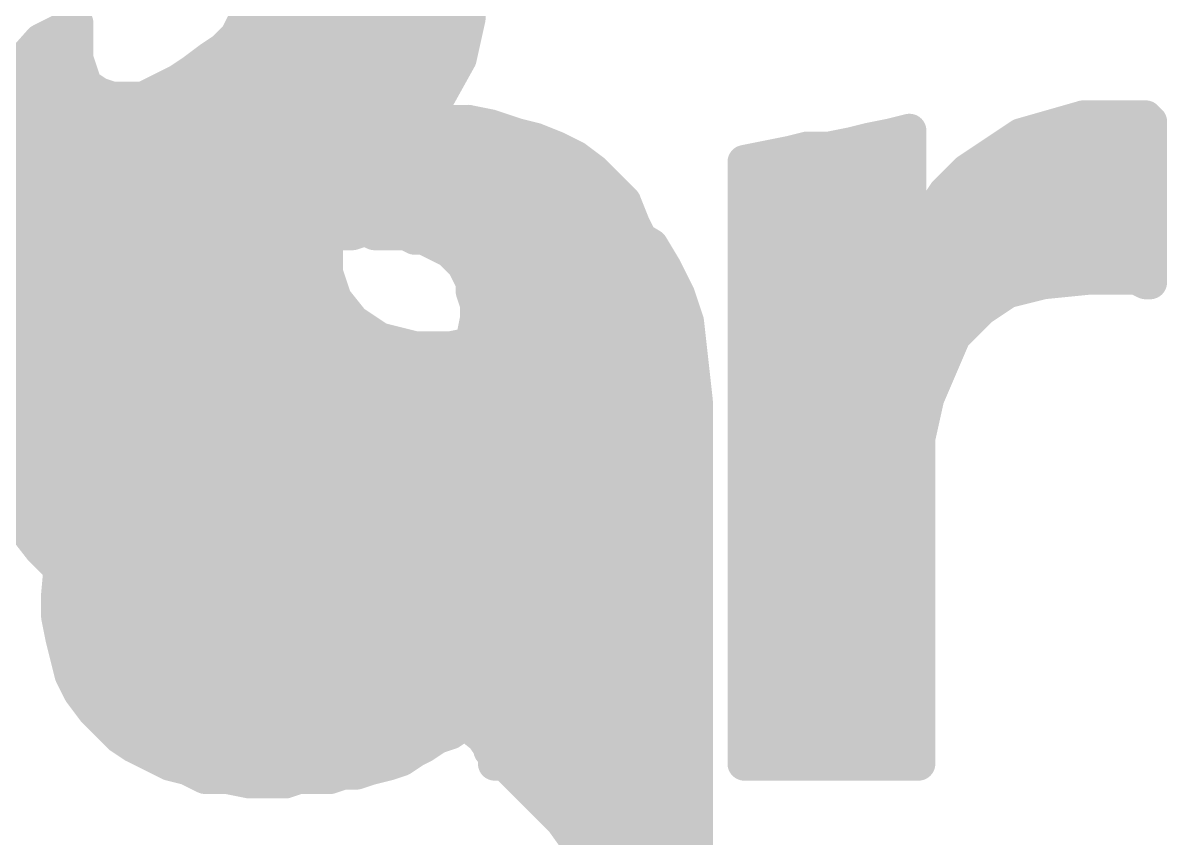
# Model space of a CAD drawing. Extents: x -15.2 to 25.5, y -11.4 to 25.5.
# Drawn here: x 10.045 to 12.612, y 22.763 to 24.592 of the extents above; entities that cross this region are included whole.
import ezdxf

# ---------------------------------------------------------------- set-up
doc = ezdxf.new("R2010")
doc.units = 0
doc.layers.add('21', color=41, linetype='CONTINUOUS')
doc.layers.add('22', color=40, linetype='CONTINUOUS')

msp = doc.modelspace()

# ---------------------------------------------------------------- linework, layer by layer
at = {"layer": '21', "const_width": 0.0762}
for points in [[(10.654, 24.37), (10.714, 24.38)], [(10.714, 24.38), (10.934, 24.38)], [(10.934, 24.38), (10.994, 24.37)], [(12.354, 24.36), (12.424, 24.38)], [(12.424, 24.38), (12.564, 24.38)], [(12.564, 24.38), (12.574, 24.37)], [(10.484, 24.33), (10.534, 24.35)], [(10.534, 24.35), (10.594, 24.36)], [(10.594, 24.36), (10.654, 24.37)], [(10.994, 24.37), (11.044, 24.37)], [(11.044, 24.37), (11.094, 24.36)], [(11.094, 24.36), (11.154, 24.34)], [(11.994, 24.34), (12.034, 24.35)], [(12.034, 24.35), (12.034, 24.08)], [(12.284, 24.34), (12.354, 24.36)], [(12.574, 24.37), (12.574, 24.01)], [(10.434, 24.31), (10.484, 24.33)], [(11.154, 24.34), (11.194, 24.33)], [(11.194, 24.33), (11.244, 24.31)], [(11.904, 24.32), (11.944, 24.33)], [(11.944, 24.33), (11.994, 24.34)], [(12.224, 24.3), (12.284, 24.34)], [(10.384, 24.28), (10.434, 24.31)], [(10.4303, 24.3078), (11.2484, 24.3078)], [(11.244, 24.31), (11.284, 24.29)], [(11.714, 24.29), (11.764, 24.3)], [(11.764, 24.3), (11.804, 24.31)], [(11.7952, 24.3078), (12.034, 24.3078)], [(11.804, 24.31), (11.854, 24.31)], [(11.854, 24.31), (11.904, 24.32)], [(12.164, 24.26), (12.224, 24.3)], [(12.2357, 24.3078), (12.574, 24.3078)], [(10.344, 24.25), (10.384, 24.28)], [(11.284, 24.29), (11.324, 24.26)], [(11.664, 24.28), (11.714, 24.29)], [(11.664, 24.11), (11.664, 24.28)], [(10.304, 24.22), (10.344, 24.25)], [(11.324, 24.26), (11.364, 24.22)], [(12.114, 24.21), (12.164, 24.26)], [(10.3195, 24.2316), (11.3524, 24.2316)], [(11.664, 24.2316), (12.034, 24.2316)], [(12.1356, 24.2316), (12.574, 24.2316)], [(10.264, 24.18), (10.304, 24.22)], [(11.364, 24.22), (11.394, 24.19)], [(12.074, 24.15), (12.114, 24.21)], [(10.234, 24.14), (10.264, 24.18)], [(11.394, 24.19), (11.414, 24.14)], [(10.2455, 24.1554), (11.4078, 24.1554)], [(11.664, 24.1554), (12.034, 24.1554)], [(12.044, 24.08), (12.074, 24.15)], [(12.0776, 24.1554), (12.574, 24.1554)], [(10.204, 24.09), (10.234, 24.14)], [(10.734, 24.12), (10.704, 24.11)], [(10.784, 24.12), (10.734, 24.12)], [(10.814, 24.13), (10.784, 24.12)], [(10.834, 24.12), (10.814, 24.13)], [(10.904, 24.12), (10.834, 24.12)], [(10.924, 24.11), (10.904, 24.12)], [(11.414, 24.14), (11.434, 24.1)], [(10.664, 24.1), (10.644, 24.09)], [(10.684, 24.11), (10.664, 24.1)], [(10.704, 24.11), (10.684, 24.11)], [(10.944, 24.11), (10.924, 24.11)], [(10.964, 24.1), (10.944, 24.11)], [(10.984, 24.09), (10.964, 24.1)], [(11.434, 24.1), (11.444, 24.04)], [(11.664, 22.93), (11.664, 24.11)], [(10.184, 24.03), (10.204, 24.09)], [(10.2004, 24.0792), (10.6332, 24.0792)], [(10.634, 24.08), (10.614, 24.06)], [(10.644, 24.09), (10.634, 24.08)], [(11.004, 24.08), (10.984, 24.09)], [(11.014, 24.07), (11.004, 24.08)], [(11.0048, 24.0792), (11.4375, 24.0792)], [(11.034, 24.05), (11.014, 24.07)], [(11.664, 24.0792), (12.574, 24.0792)], [(12.034, 24.08), (12.044, 24.08)], [(10.604, 24.05), (10.584, 24.03)], [(10.614, 24.06), (10.604, 24.05)], [(11.044, 24.03), (11.034, 24.05)], [(10.174, 23.98), (10.184, 24.03)], [(10.584, 24.03), (10.574, 24.01)], [(11.054, 24.01), (11.044, 24.03)], [(11.444, 24.04), (11.454, 23.98)], [(12.434, 24.02), (12.334, 24.01)], [(12.544, 24.02), (12.434, 24.02)], [(12.564, 24.01), (12.544, 24.02)], [(10.1786, 24.003), (10.5705, 24.003)], [(10.574, 24.01), (10.564, 23.99)], [(11.054, 23.99), (11.054, 24.01)], [(11.054, 24.003), (11.4502, 24.003)], [(11.664, 24.003), (12.306, 24.003)], [(12.334, 24.01), (12.254, 23.99)], [(12.574, 24.01), (12.564, 24.01)], [(10.164, 23.91), (10.174, 23.98)], [(10.564, 23.99), (10.564, 23.96)], [(11.064, 23.96), (11.054, 23.99)], [(11.454, 23.98), (11.454, 23.08)], [(12.254, 23.99), (12.194, 23.95)], [(10.564, 23.96), (10.554, 23.94)], [(10.554, 23.94), (10.554, 23.91)], [(11.064, 23.93), (11.064, 23.96)], [(12.194, 23.95), (12.134, 23.89)], [(10.1664, 23.9268), (10.554, 23.9268)], [(11.054, 23.88), (11.064, 23.93)], [(11.0634, 23.9268), (11.454, 23.9268)], [(11.664, 23.9268), (12.1708, 23.9268)], [(10.554, 23.91), (10.164, 23.91)], [(12.134, 23.89), (12.104, 23.82)], [(11.024, 23.84), (11.054, 23.88)], [(10.984, 23.81), (11.024, 23.84)], [(11.032, 23.8506), (11.454, 23.8506)], [(11.664, 23.8506), (12.1171, 23.8506)], [(12.104, 23.82), (12.074, 23.75)], [(10.854, 23.78), (10.924, 23.79)], [(10.924, 23.79), (10.984, 23.81)], [(10.594, 23.74), (10.684, 23.76)], [(10.684, 23.76), (10.774, 23.77)], [(10.774, 23.77), (10.854, 23.78)], [(10.8092, 23.7744), (10.8551, 23.7744)], [(10.854, 23.78), (10.894, 23.57)], [(10.894, 23.57), (10.854, 23.78)], [(10.8551, 23.7744), (11.454, 23.7744)], [(11.664, 23.7744), (12.0845, 23.7744)], [(10.514, 23.73), (10.594, 23.74)], [(10.674, 23.53), (10.594, 23.74)], [(10.594, 23.74), (10.674, 23.53)], [(12.074, 23.75), (12.054, 23.66)], [(10.344, 23.68), (10.424, 23.71)], [(10.424, 23.71), (10.514, 23.73)], [(10.3925, 23.6982), (10.6099, 23.6982)], [(10.6099, 23.6982), (10.8696, 23.6982)], [(10.8696, 23.6982), (11.454, 23.6982)], [(11.664, 23.6982), (12.0625, 23.6982)], [(10.274, 23.64), (10.344, 23.68)], [(12.054, 23.66), (12.054, 22.93)], [(10.214, 23.58), (10.274, 23.64)], [(10.256, 23.622), (10.639, 23.622)], [(10.639, 23.622), (10.8841, 23.622)], [(10.8841, 23.622), (11.048, 23.622)], [(11.034, 23.61), (11.014, 23.6)], [(11.044, 23.62), (11.034, 23.61)], [(11.064, 23.63), (11.044, 23.62)], [(11.064, 23.44), (11.064, 23.63)], [(11.064, 23.622), (11.454, 23.622)], [(11.664, 23.622), (12.054, 23.622)], [(10.164, 23.51), (10.214, 23.58)], [(10.964, 23.58), (10.944, 23.57)], [(10.984, 23.59), (10.964, 23.58)], [(11.004, 23.59), (10.984, 23.59)], [(11.014, 23.6), (11.004, 23.59)], [(10.834, 23.56), (10.804, 23.55)], [(10.874, 23.56), (10.834, 23.56)], [(10.894, 23.57), (10.874, 23.56)], [(10.944, 23.57), (10.894, 23.57)], [(10.1896, 23.5458), (10.668, 23.5458)], [(10.674, 23.53), (10.654, 23.52)], [(10.668, 23.5458), (10.7514, 23.5458)], [(10.694, 23.53), (10.674, 23.53)], [(10.714, 23.54), (10.694, 23.53)], [(10.734, 23.54), (10.714, 23.54)], [(10.764, 23.55), (10.734, 23.54)], [(10.804, 23.55), (10.764, 23.55)], [(11.064, 23.5458), (11.454, 23.5458)], [(11.664, 23.5458), (12.054, 23.5458)], [(10.134, 23.42), (10.164, 23.51)], [(10.634, 23.51), (10.614, 23.5)], [(10.654, 23.52), (10.634, 23.51)], [(10.574, 23.48), (10.564, 23.47)], [(10.594, 23.49), (10.574, 23.48)], [(10.614, 23.5), (10.594, 23.49)], [(10.1505, 23.4696), (10.5636, 23.4696)], [(10.554, 23.46), (10.534, 23.44)], [(10.564, 23.47), (10.554, 23.46)], [(11.064, 23.4696), (11.454, 23.4696)], [(11.664, 23.4696), (12.054, 23.4696)], [(10.534, 23.44), (10.524, 23.42)], [(11.054, 23.42), (11.064, 23.44)], [(10.124, 23.31), (10.134, 23.42)], [(10.524, 23.42), (10.514, 23.4)], [(10.514, 23.4), (10.514, 23.36)], [(11.054, 23.39), (11.054, 23.42)], [(10.1316, 23.3934), (10.514, 23.3934)], [(11.044, 23.37), (11.054, 23.39)], [(11.054, 23.3934), (11.454, 23.3934)], [(11.664, 23.3934), (12.054, 23.3934)], [(10.514, 23.36), (10.504, 23.33)], [(11.044, 23.34), (11.044, 23.37)], [(10.504, 23.33), (10.514, 23.31)], [(11.034, 23.31), (11.044, 23.34)], [(10.124, 23.26), (10.124, 23.31)], [(10.1247, 23.3172), (10.5104, 23.3172)], [(10.514, 23.31), (10.514, 23.29)], [(11.014, 23.29), (11.034, 23.31)], [(11.0364, 23.3172), (11.454, 23.3172)], [(11.664, 23.3172), (12.054, 23.3172)], [(10.514, 23.29), (10.524, 23.26)], [(11.004, 23.26), (11.014, 23.29)], [(10.134, 23.21), (10.124, 23.26)], [(10.524, 23.26), (10.524, 23.25)], [(10.524, 23.25), (10.534, 23.23)], [(10.984, 23.24), (11.004, 23.26)], [(10.1278, 23.241), (10.5285, 23.241)], [(10.534, 23.23), (10.554, 23.21)], [(10.954, 23.21), (10.984, 23.24)], [(10.985, 23.241), (11.454, 23.241)], [(11.664, 23.241), (12.054, 23.241)], [(10.144, 23.17), (10.134, 23.21)], [(10.554, 23.21), (10.564, 23.2)], [(10.564, 23.2), (10.584, 23.19)], [(10.924, 23.19), (10.954, 23.21)], [(10.154, 23.13), (10.144, 23.17)], [(10.584, 23.19), (10.594, 23.18)], [(10.594, 23.18), (10.614, 23.17)], [(10.614, 23.17), (10.634, 23.17)], [(10.634, 23.17), (10.654, 23.16)], [(10.804, 23.16), (10.844, 23.17)], [(10.844, 23.17), (10.884, 23.18)], [(10.884, 23.18), (10.924, 23.19)], [(10.1453, 23.1648), (10.6444, 23.1648)], [(10.654, 23.16), (10.804, 23.16)], [(10.8232, 23.1648), (11.454, 23.1648)], [(11.664, 23.1648), (12.054, 23.1648)], [(10.174, 23.09), (10.154, 23.13)], [(10.204, 23.05), (10.174, 23.09)], [(10.1751, 23.0886), (11.454, 23.0886)], [(11.074, 23.07), (11.054, 23.05)], [(11.074, 23.05), (11.074, 23.07)], [(11.454, 23.08), (11.464, 23.06)], [(11.664, 23.0886), (12.054, 23.0886)], [(10.234, 23.02), (10.204, 23.05)], [(11.054, 23.05), (11.034, 23.02)], [(11.084, 23.04), (11.074, 23.05)], [(11.464, 23.06), (11.464, 23.02)], [(10.264, 22.99), (10.234, 23.02)], [(11.034, 23.02), (11.004, 23)], [(11.084, 22.98), (11.084, 23.04)], [(11.464, 23.02), (11.474, 23)], [(10.2416, 23.0124), (11.0226, 23.0124)], [(10.294, 22.97), (10.264, 22.99)], [(10.974, 22.99), (10.944, 22.97)], [(11.004, 23), (10.974, 22.99)], [(11.084, 23.0124), (11.4678, 23.0124)], [(11.474, 23), (11.474, 22.99)], [(11.474, 22.99), (11.484, 22.97)], [(11.664, 23.0124), (12.054, 23.0124)], [(10.334, 22.95), (10.294, 22.97)], [(10.944, 22.97), (10.924, 22.96)], [(11.094, 22.97), (11.084, 22.98)], [(11.094, 22.96), (11.094, 22.97)], [(11.484, 22.97), (11.484, 22.96)], [(10.374, 22.93), (10.334, 22.95)], [(10.894, 22.94), (10.864, 22.93)], [(10.924, 22.96), (10.894, 22.94)], [(11.104, 22.95), (11.094, 22.96)], [(11.104, 22.93), (11.104, 22.95)], [(11.484, 22.96), (11.494, 22.94)], [(11.494, 22.94), (11.494, 22.93)], [(10.3616, 22.9362), (10.8826, 22.9362)], [(10.414, 22.92), (10.374, 22.93)], [(10.454, 22.9), (10.414, 22.92)], [(10.824, 22.92), (10.794, 22.91)], [(10.864, 22.93), (10.824, 22.92)], [(11.104, 22.9362), (11.494, 22.9362)], [(11.494, 22.93), (11.104, 22.93)], [(11.664, 22.9362), (12.054, 22.9362)], [(12.054, 22.93), (11.664, 22.93)], [(10.504, 22.9), (10.454, 22.9)], [(10.554, 22.89), (10.504, 22.9)], [(10.634, 22.89), (10.554, 22.89)], [(10.664, 22.9), (10.634, 22.89)], [(10.734, 22.9), (10.664, 22.9)], [(10.764, 22.91), (10.734, 22.9)], [(10.794, 22.91), (10.764, 22.91)]]:
    msp.add_lwpolyline(points, dxfattribs=at)
at = {"layer": '21', "const_width": 0.0381}
for points in [[(10.714, 24.3991, 1), (10.714, 24.361)], [(10.7171, 24.3612, 1), (10.7109, 24.3988)], [(10.9371, 24.3988, 1), (10.9309, 24.3612)], [(10.934, 24.361, 1), (10.934, 24.3991)], [(12.424, 24.3991, 1), (12.424, 24.361)], [(12.4292, 24.3617, 1), (12.4188, 24.3983)], [(12.5775, 24.3935, 1), (12.5505, 24.3665)], [(12.564, 24.361, 1), (12.564, 24.3991)], [(10.5411, 24.3323, 1), (10.5269, 24.3677)], [(10.5909, 24.3788, 1), (10.5971, 24.3412)], [(10.5971, 24.3412, 1), (10.5909, 24.3788)], [(10.6509, 24.3888, 1), (10.6571, 24.3512)], [(10.6571, 24.3512, 1), (10.6509, 24.3888)], [(10.994, 24.3891, 1), (10.994, 24.351)], [(10.9909, 24.3512, 1), (10.9971, 24.3888)], [(11.0477, 24.3887, 1), (11.0403, 24.3513)], [(11.044, 24.351, 1), (11.044, 24.3891)], [(11.1, 24.3781, 1), (11.088, 24.3419)], [(11.0903, 24.3413, 1), (11.0977, 24.3787)], [(12.0531, 24.35, 1), (12.015, 24.35)], [(12.0386, 24.3315, 1), (12.0294, 24.3685)], [(12.3488, 24.3783, 1), (12.3592, 24.3417)], [(12.3592, 24.3417, 1), (12.3488, 24.3783)], [(12.593, 24.37, 1), (12.5549, 24.37)], [(12.5605, 24.3565, 1), (12.5875, 24.3835)], [(10.4769, 24.3477, 1), (10.4911, 24.3123)], [(10.4911, 24.3123, 1), (10.4769, 24.3477)], [(10.5309, 24.3688, 1), (10.5371, 24.3312)], [(11.1586, 24.3585, 1), (11.1494, 24.3215)], [(11.148, 24.3219, 1), (11.16, 24.3581)], [(11.2011, 24.3477, 1), (11.1869, 24.3123)], [(11.1894, 24.3115, 1), (11.1986, 24.3485)], [(11.9403, 24.3487, 1), (11.9477, 24.3113)], [(11.9486, 24.3115, 1), (11.9394, 24.3485)], [(11.9894, 24.3585, 1), (11.9986, 24.3215)], [(11.9977, 24.3213, 1), (11.9903, 24.3587)], [(12.2788, 24.3583, 1), (12.2892, 24.3217)], [(12.2946, 24.3241, 1), (12.2734, 24.3559)], [(10.4303, 24.3269, 1), (10.4303, 24.2888)], [(10.4269, 24.3277, 1), (10.4411, 24.2923)], [(10.4438, 24.2937, 1), (10.4242, 24.3263)], [(11.2525, 24.327, 1), (11.2355, 24.293)], [(11.2369, 24.2923, 1), (11.2511, 24.3277)], [(11.2484, 24.2888, 1), (11.2484, 24.3269)], [(11.7594, 24.3185, 1), (11.7686, 24.2815)], [(11.7677, 24.2813, 1), (11.7603, 24.3187)], [(11.7952, 24.3269, 1), (11.7952, 24.2888)], [(11.804, 24.3291, 1), (11.804, 24.291)], [(11.8086, 24.2915, 1), (11.7994, 24.3285)], [(11.8503, 24.3287, 1), (11.8577, 24.2913)], [(11.854, 24.291, 1), (11.854, 24.3291)], [(11.8994, 24.3385, 1), (11.9086, 24.3015)], [(11.9077, 24.3013, 1), (11.9003, 24.3387)], [(12.034, 24.2888, 1), (12.034, 24.3269)], [(12.2346, 24.2841, 1), (12.2134, 24.3159)], [(12.2357, 24.3269, 1), (12.2357, 24.2888)], [(12.574, 24.2888, 1), (12.574, 24.3269)], [(10.3742, 24.2963, 1), (10.3938, 24.2637)], [(10.3954, 24.2648, 1), (10.3726, 24.2952)], [(11.2954, 24.3052, 1), (11.2726, 24.2748)], [(11.2755, 24.273, 1), (11.2925, 24.307)], [(11.683, 24.28, 1), (11.6449, 24.28)], [(11.6603, 24.2987, 1), (11.6677, 24.2613)], [(11.7103, 24.3087, 1), (11.7177, 24.2713)], [(11.7177, 24.2713, 1), (11.7103, 24.3087)], [(12.2134, 24.3159, 1), (12.2346, 24.2841)], [(10.3554, 24.2348, 1), (10.3326, 24.2652)], [(11.3375, 24.2735, 1), (11.3105, 24.2465)], [(11.3126, 24.2448, 1), (11.3354, 24.2752)], [(12.1534, 24.2759, 1), (12.1746, 24.2441)], [(12.1775, 24.2465, 1), (12.1505, 24.2735)], [(10.3195, 24.2507, 1), (10.3195, 24.2126)], [(10.3326, 24.2652, 1), (10.3554, 24.2348)], [(11.3524, 24.2126, 1), (11.3524, 24.2507)], [(11.664, 24.2507, 1), (11.664, 24.2126)], [(12.034, 24.2126, 1), (12.034, 24.2507)], [(12.1356, 24.2507, 1), (12.1356, 24.2126)], [(12.574, 24.2126, 1), (12.574, 24.2507)], [(10.2926, 24.2352, 1), (10.3154, 24.2048)], [(10.3175, 24.2065, 1), (10.2905, 24.2335)], [(11.3775, 24.2335, 1), (11.3505, 24.2065)], [(11.3505, 24.2065, 1), (11.3775, 24.2335)], [(12.1005, 24.2235, 1), (12.1275, 24.1965)], [(12.1299, 24.1994, 1), (12.0981, 24.2206)], [(10.2505, 24.1935, 1), (10.2775, 24.1665)], [(10.2792, 24.1686, 1), (10.2488, 24.1914)], [(11.4117, 24.1971, 1), (11.3763, 24.1829)], [(11.3805, 24.1765, 1), (11.4075, 24.2035)], [(10.2455, 24.1745, 1), (10.2455, 24.1364)], [(11.4078, 24.1364, 1), (11.4078, 24.1745)], [(11.664, 24.1745, 1), (11.664, 24.1364)], [(12.034, 24.1364, 1), (12.034, 24.1745)], [(12.0915, 24.1425, 1), (12.0565, 24.1575)], [(12.0776, 24.1745, 1), (12.0776, 24.1364)], [(12.574, 24.1364, 1), (12.574, 24.1745)], [(10.2188, 24.1514, 1), (10.2492, 24.1286)], [(10.2503, 24.1302, 1), (10.2177, 24.1498)], [(10.734, 24.1391, 1), (10.734, 24.101)], [(10.74, 24.1019, 1), (10.728, 24.1381)], [(10.778, 24.1381, 1), (10.79, 24.1019)], [(10.784, 24.101, 1), (10.784, 24.1391)], [(10.8225, 24.147, 1), (10.8055, 24.113)], [(10.82, 24.1119, 1), (10.808, 24.1481)], [(10.834, 24.1391, 1), (10.834, 24.101)], [(10.9125, 24.137, 1), (10.8955, 24.103)], [(10.904, 24.101, 1), (10.904, 24.1391)], [(11.431, 24.1485, 1), (11.397, 24.1315)], [(11.3963, 24.1329, 1), (11.4317, 24.1471)], [(12.0581, 24.1606, 1), (12.0899, 24.1394)], [(10.6555, 24.117, 1), (10.6725, 24.083)], [(10.6725, 24.083, 1), (10.6555, 24.117)], [(10.684, 24.129, 1), (10.684, 24.0909)], [(10.6925, 24.093, 1), (10.6755, 24.127)], [(10.698, 24.1281, 1), (10.71, 24.0919)], [(10.704, 24.0909, 1), (10.704, 24.129)], [(10.8255, 24.103, 1), (10.8425, 24.137)], [(10.924, 24.129, 1), (10.924, 24.0909)], [(10.9155, 24.093, 1), (10.9325, 24.127)], [(10.9525, 24.127, 1), (10.9355, 24.093)], [(10.944, 24.0909, 1), (10.944, 24.129)], [(10.9725, 24.117, 1), (10.9555, 24.083)], [(10.9555, 24.083, 1), (10.9725, 24.117)], [(11.4528, 24.1031, 1), (11.4152, 24.0969)], [(11.683, 24.11, 1), (11.6449, 24.11)], [(10.2004, 24.0983, 1), (10.2004, 24.0602)], [(10.1877, 24.0998, 1), (10.2203, 24.0802)], [(10.2221, 24.084, 1), (10.1859, 24.096)], [(10.6205, 24.0935, 1), (10.6475, 24.0665)], [(10.6475, 24.0665, 1), (10.6205, 24.0935)], [(10.6355, 24.107, 1), (10.6525, 24.073)], [(10.6575, 24.0765, 1), (10.6305, 24.1035)], [(10.6332, 24.0602, 1), (10.6332, 24.0983)], [(10.9925, 24.107, 1), (10.9755, 24.073)], [(10.9755, 24.073, 1), (10.9925, 24.107)], [(11.0175, 24.0935, 1), (10.9905, 24.0665)], [(11.0048, 24.0983, 1), (11.0048, 24.0602)], [(11.0275, 24.0835, 1), (11.0005, 24.0565)], [(10.9955, 24.063, 1), (11.0125, 24.097)], [(11.417, 24.0915, 1), (11.451, 24.1085)], [(11.4375, 24.0602, 1), (11.4375, 24.0983)], [(11.6449, 24.11, 1), (11.683, 24.11)], [(11.664, 24.0983, 1), (11.664, 24.0602)], [(12.034, 24.0991, 1), (12.034, 24.061)], [(12.0265, 24.0875, 1), (12.0615, 24.0725)], [(12.044, 24.061, 1), (12.044, 24.0991)], [(12.574, 24.0602, 1), (12.574, 24.0983)], [(10.5905, 24.0635, 1), (10.6175, 24.0365)], [(10.6175, 24.0365, 1), (10.5905, 24.0635)], [(10.6005, 24.0735, 1), (10.6275, 24.0465)], [(10.6275, 24.0465, 1), (10.6005, 24.0735)], [(11.0005, 24.0565, 1), (11.0275, 24.0835)], [(11.051, 24.0585, 1), (11.017, 24.0415)], [(11.0205, 24.0365, 1), (11.0475, 24.0635)], [(12.015, 24.08, 1), (12.0531, 24.08)], [(10.1659, 24.036, 1), (10.2021, 24.024)], [(10.2027, 24.0263, 1), (10.1653, 24.0337)], [(10.5705, 24.0435, 1), (10.5975, 24.0165)], [(10.601, 24.0215, 1), (10.567, 24.0385)], [(11.061, 24.0385, 1), (11.027, 24.0215)], [(11.027, 24.0215, 1), (11.061, 24.0385)], [(11.4628, 24.0431, 1), (11.4252, 24.0369)], [(11.4252, 24.0369, 1), (11.4628, 24.0431)], [(12.434, 24.039, 1), (12.434, 24.0009)], [(12.4359, 24.001, 1), (12.4321, 24.039)], [(12.5525, 24.037, 1), (12.5355, 24.003)], [(12.544, 24.0009, 1), (12.544, 24.039)], [(10.1786, 24.0221, 1), (10.1786, 23.984)], [(10.557, 24.0185, 1), (10.591, 24.0015)], [(10.591, 24.0015, 1), (10.557, 24.0185)], [(10.5705, 23.984, 1), (10.5705, 24.0221)], [(11.054, 24.0221, 1), (11.054, 23.984)], [(11.0731, 24.01, 1), (11.035, 24.01)], [(11.037, 24.0015, 1), (11.071, 24.0185)], [(11.4502, 23.984, 1), (11.4502, 24.0221)], [(11.664, 24.0221, 1), (11.664, 23.984)], [(12.306, 23.984, 1), (12.306, 24.0221)], [(12.3321, 24.029, 1), (12.3359, 23.991)], [(12.3386, 23.9915, 1), (12.3294, 24.0285)], [(12.564, 24.0291, 1), (12.564, 23.991)], [(12.5549, 24.01, 1), (12.593, 24.01)], [(12.5555, 23.993, 1), (12.5725, 24.027)], [(12.574, 23.991, 1), (12.574, 24.0291)], [(10.1929, 23.9773, 1), (10.1551, 23.9827)], [(10.5831, 23.99, 1), (10.545, 23.99)], [(10.547, 23.9985, 1), (10.581, 23.9815)], [(11.0721, 23.996, 1), (11.0359, 23.984)], [(11.035, 23.99, 1), (11.0731, 23.99)], [(11.4731, 23.98, 1), (11.435, 23.98)], [(12.2494, 24.0085, 1), (12.2586, 23.9715)], [(12.2646, 23.9741, 1), (12.2434, 24.0059)], [(10.1553, 23.9837, 1), (10.1927, 23.9763)], [(10.5731, 23.94, 1), (10.535, 23.94)], [(10.545, 23.96, 1), (10.5831, 23.96)], [(10.581, 23.9515, 1), (10.547, 23.9685)], [(11.0831, 23.96, 1), (11.045, 23.96)], [(11.0459, 23.954, 1), (11.0821, 23.966)], [(11.4352, 23.9769, 1), (11.4728, 23.9831)], [(12.1834, 23.9659, 1), (12.2046, 23.9341)], [(12.2075, 23.9365, 1), (12.1805, 23.9635)], [(10.1664, 23.9459, 1), (10.1664, 23.9078)], [(10.537, 23.9485, 1), (10.571, 23.9315)], [(10.554, 23.9078, 1), (10.554, 23.9459)], [(11.0634, 23.9459, 1), (11.0634, 23.9078)], [(11.0827, 23.9263, 1), (11.0453, 23.9337)], [(11.454, 23.9078, 1), (11.454, 23.9459)], [(11.664, 23.9459, 1), (11.664, 23.9078)], [(12.1708, 23.9078, 1), (12.1708, 23.9459)], [(10.164, 23.9291, 1), (10.164, 23.891)], [(10.1451, 23.9127, 1), (10.1829, 23.9073)], [(10.535, 23.91, 1), (10.5731, 23.91)], [(10.554, 23.891, 1), (10.554, 23.9291)], [(11.045, 23.93, 1), (11.0831, 23.93)], [(12.1515, 23.8825, 1), (12.1165, 23.8975)], [(11.0353, 23.8837, 1), (11.0727, 23.8763)], [(11.0692, 23.8686, 1), (11.0388, 23.8914)], [(12.1205, 23.9035, 1), (12.1475, 23.8765)], [(11.0354, 23.8248, 1), (11.0126, 23.8552)], [(11.032, 23.8697, 1), (11.032, 23.8316)], [(11.454, 23.8316, 1), (11.454, 23.8697)], [(11.664, 23.8697, 1), (11.664, 23.8316)], [(12.1171, 23.8316, 1), (12.1171, 23.8697)], [(11.0088, 23.8514, 1), (11.0392, 23.8286)], [(12.1215, 23.8125, 1), (12.0865, 23.8275)], [(10.918, 23.8081, 1), (10.93, 23.7719)], [(10.9267, 23.7711, 1), (10.9213, 23.8089)], [(10.9726, 23.8252, 1), (10.9954, 23.7948)], [(10.99, 23.7919, 1), (10.978, 23.8281)], [(12.0865, 23.8275, 1), (12.1215, 23.8125)], [(10.6819, 23.7789, 1), (10.6861, 23.7411)], [(10.6881, 23.7414, 1), (10.6799, 23.7786)], [(10.7716, 23.7889, 1), (10.7764, 23.7511)], [(10.7761, 23.7511, 1), (10.7719, 23.7889)], [(10.8092, 23.7934, 1), (10.8092, 23.7553)], [(10.8727, 23.7836, 1), (10.8353, 23.7764)], [(10.8727, 23.7836, 1), (10.8353, 23.7764)], [(10.8513, 23.7989, 1), (10.8567, 23.7611)], [(10.8551, 23.7934, 1), (10.8551, 23.7553)], [(10.8564, 23.7611, 1), (10.8516, 23.7989)], [(10.8551, 23.7553, 1), (10.8551, 23.7934)], [(11.454, 23.7553, 1), (11.454, 23.7934)], [(11.664, 23.7934, 1), (11.664, 23.7553)], [(12.0845, 23.7553, 1), (12.0845, 23.7934)], [(10.6118, 23.7468, 1), (10.5762, 23.7332)], [(10.6118, 23.7468, 1), (10.5762, 23.7332)], [(10.5899, 23.7586, 1), (10.5981, 23.7214)], [(10.5964, 23.7211, 1), (10.5916, 23.7589)], [(12.0565, 23.7575, 1), (12.0915, 23.7425)], [(12.0926, 23.7459, 1), (12.0554, 23.7541)], [(10.4199, 23.7286, 1), (10.4281, 23.6914)], [(10.4307, 23.6922, 1), (10.4173, 23.7278)], [(10.5116, 23.7489, 1), (10.5164, 23.7111)], [(10.5181, 23.7114, 1), (10.5099, 23.7486)], [(10.3925, 23.7172, 1), (10.3925, 23.6791)], [(10.6099, 23.7172, 1), (10.6099, 23.6791)], [(10.6099, 23.6791, 1), (10.6099, 23.7172)], [(10.8696, 23.7172, 1), (10.8696, 23.6791)], [(10.8696, 23.6791, 1), (10.8696, 23.7172)], [(11.454, 23.6791, 1), (11.454, 23.7172)], [(11.664, 23.7172, 1), (11.664, 23.6791)], [(12.0625, 23.6791, 1), (12.0625, 23.7172)], [(10.3373, 23.6978, 1), (10.3507, 23.6622)], [(10.3535, 23.6635, 1), (10.3345, 23.6965)], [(12.0731, 23.66, 1), (12.035, 23.66)], [(10.2645, 23.6565, 1), (10.2835, 23.6235)], [(10.2875, 23.6265, 1), (10.2605, 23.6535)], [(12.0354, 23.6641, 1), (12.0726, 23.6559)], [(10.256, 23.641, 1), (10.256, 23.6029)], [(10.639, 23.641, 1), (10.639, 23.6029)], [(10.639, 23.6029, 1), (10.639, 23.641)], [(10.8841, 23.641, 1), (10.8841, 23.6029)], [(10.8841, 23.6029, 1), (10.8841, 23.641)], [(11.0355, 23.637, 1), (11.0525, 23.603)], [(11.0425, 23.593, 1), (11.0255, 23.627)], [(11.0575, 23.6065, 1), (11.0305, 23.6335)], [(11.0831, 23.63, 1), (11.045, 23.63)], [(11.064, 23.641, 1), (11.064, 23.6029)], [(11.048, 23.6029, 1), (11.048, 23.641)], [(11.0725, 23.613, 1), (11.0555, 23.647)], [(11.454, 23.6029, 1), (11.454, 23.641)], [(11.664, 23.641, 1), (11.664, 23.6029)], [(12.054, 23.6029, 1), (12.054, 23.641)], [(10.2295, 23.5689, 1), (10.1985, 23.5911)], [(10.9725, 23.563, 1), (10.9555, 23.597)], [(10.984, 23.609, 1), (10.984, 23.5709)], [(10.9925, 23.573, 1), (10.9755, 23.607)], [(10.9905, 23.6035, 1), (11.0175, 23.5765)], [(11.0055, 23.617, 1), (11.0225, 23.583)], [(11.0275, 23.5865, 1), (11.0005, 23.6135)], [(11.004, 23.5709, 1), (11.004, 23.609)], [(11.0205, 23.6235, 1), (11.0475, 23.5965)], [(10.2005, 23.5935, 1), (10.2275, 23.5665)], [(10.834, 23.5791, 1), (10.834, 23.541)], [(10.84, 23.5419, 1), (10.828, 23.5781)], [(10.8655, 23.577, 1), (10.8825, 23.543)], [(10.874, 23.541, 1), (10.874, 23.5791)], [(10.894, 23.5891, 1), (10.894, 23.551)], [(10.8753, 23.5664, 1), (10.9127, 23.5736)], [(10.8753, 23.5664, 1), (10.9127, 23.5736)], [(10.9025, 23.553, 1), (10.8855, 23.587)], [(10.9355, 23.587, 1), (10.9525, 23.553)], [(10.944, 23.551, 1), (10.944, 23.5891)], [(10.9555, 23.597, 1), (10.9725, 23.563)], [(10.1896, 23.5648, 1), (10.1896, 23.5267)], [(10.668, 23.5648, 1), (10.668, 23.5267)], [(10.674, 23.5491, 1), (10.674, 23.511)], [(10.6825, 23.513, 1), (10.6655, 23.547)], [(10.668, 23.5267, 1), (10.668, 23.5648)], [(10.694, 23.511, 1), (10.694, 23.5491)], [(10.714, 23.5591, 1), (10.714, 23.521)], [(10.7225, 23.523, 1), (10.7055, 23.557)], [(10.728, 23.5581, 1), (10.74, 23.5219)], [(10.734, 23.521, 1), (10.734, 23.5591)], [(10.764, 23.5691, 1), (10.764, 23.531)], [(10.7514, 23.5267, 1), (10.7514, 23.5648)], [(10.77, 23.5319, 1), (10.758, 23.5681)], [(10.798, 23.5681, 1), (10.81, 23.5319)], [(10.804, 23.531, 1), (10.804, 23.5691)], [(11.064, 23.5648, 1), (11.064, 23.5267)], [(11.454, 23.5267, 1), (11.454, 23.5648)], [(11.664, 23.5648, 1), (11.664, 23.5267)], [(12.054, 23.5267, 1), (12.054, 23.5648)], [(10.1821, 23.504, 1), (10.1459, 23.516)], [(10.6255, 23.527, 1), (10.6425, 23.493)], [(10.6425, 23.493, 1), (10.6255, 23.527)], [(10.6455, 23.537, 1), (10.6625, 23.503)], [(10.6625, 23.503, 1), (10.6455, 23.537)], [(10.6562, 23.5232, 1), (10.6918, 23.5368)], [(10.6562, 23.5232, 1), (10.6918, 23.5368)], [(10.6855, 23.547, 1), (10.7025, 23.513)], [(10.1485, 23.5211, 1), (10.1795, 23.4989)], [(10.5655, 23.497, 1), (10.5825, 23.463)], [(10.5875, 23.4665, 1), (10.5605, 23.4935)], [(10.5855, 23.507, 1), (10.6025, 23.473)], [(10.6025, 23.473, 1), (10.5855, 23.507)], [(10.6055, 23.517, 1), (10.6225, 23.483)], [(10.6225, 23.483, 1), (10.6055, 23.517)], [(10.1505, 23.4886, 1), (10.1505, 23.4505)], [(10.5405, 23.4735, 1), (10.5675, 23.4465)], [(10.5675, 23.4465, 1), (10.5405, 23.4735)], [(10.5505, 23.4835, 1), (10.5775, 23.4565)], [(10.5775, 23.4565, 1), (10.5505, 23.4835)], [(10.5636, 23.4505, 1), (10.5636, 23.4886)], [(11.064, 23.4886, 1), (11.064, 23.4505)], [(11.454, 23.4505, 1), (11.454, 23.4886)], [(11.664, 23.4886, 1), (11.664, 23.4505)], [(12.054, 23.4505, 1), (12.054, 23.4886)], [(10.5205, 23.4535, 1), (10.5475, 23.4265)], [(10.551, 23.4315, 1), (10.517, 23.4485)], [(11.081, 23.4315, 1), (11.047, 23.4485)], [(10.1159, 23.426, 1), (10.1521, 23.414)], [(10.153, 23.4183, 1), (10.115, 23.4217)], [(10.5331, 23.4, 1), (10.495, 23.4)], [(10.507, 23.4285, 1), (10.541, 23.4115)], [(10.541, 23.4115, 1), (10.507, 23.4285)], [(11.037, 23.4285, 1), (11.071, 23.4115)], [(11.0731, 23.42, 1), (11.035, 23.42)], [(11.045, 23.44, 1), (11.0831, 23.44)], [(10.1316, 23.4124, 1), (10.1316, 23.3743)], [(10.497, 23.4085, 1), (10.531, 23.3915)], [(10.514, 23.3743, 1), (10.514, 23.4124)], [(11.054, 23.4124, 1), (11.054, 23.3743)], [(11.071, 23.3815, 1), (11.037, 23.3985)], [(11.454, 23.3743, 1), (11.454, 23.4124)], [(11.664, 23.4124, 1), (11.664, 23.3743)], [(12.054, 23.3743, 1), (12.054, 23.4124)], [(10.5321, 23.354, 1), (10.4959, 23.366)], [(11.027, 23.3785, 1), (11.061, 23.3615)], [(11.0631, 23.37, 1), (11.025, 23.37)], [(11.035, 23.39, 1), (11.0731, 23.39)], [(10.521, 23.3385, 1), (10.487, 23.3215)], [(10.495, 23.36, 1), (10.5331, 23.36)], [(11.0621, 23.334, 1), (11.0259, 23.346)], [(10.1431, 23.31, 1), (10.105, 23.31)], [(10.1247, 23.3362, 1), (10.1247, 23.2981)], [(10.4859, 23.336, 1), (10.5221, 23.324)], [(10.5331, 23.31, 1), (10.495, 23.31)], [(10.497, 23.3015, 1), (10.531, 23.3185)], [(10.5104, 23.2981, 1), (10.5104, 23.3362)], [(11.0364, 23.3362, 1), (11.0364, 23.2981)], [(11.0475, 23.2965, 1), (11.0205, 23.3235)], [(11.025, 23.34, 1), (11.0631, 23.34)], [(11.454, 23.2981, 1), (11.454, 23.3362)], [(11.664, 23.3362, 1), (11.664, 23.2981)], [(12.054, 23.2981, 1), (12.054, 23.3362)], [(10.105, 23.3117, 1), (10.143, 23.3083)], [(10.5321, 23.296, 1), (10.4959, 23.284)], [(11.0005, 23.3035, 1), (11.0275, 23.2765)], [(11.0321, 23.284, 1), (10.9959, 23.296)], [(11.0159, 23.316, 1), (11.0521, 23.304)], [(10.1427, 23.2637, 1), (10.1053, 23.2563)], [(10.495, 23.29, 1), (10.5331, 23.29)], [(10.541, 23.2585, 1), (10.507, 23.2415)], [(10.5431, 23.26, 1), (10.505, 23.26)], [(10.5059, 23.254, 1), (10.5421, 23.266)], [(10.9859, 23.266, 1), (11.0221, 23.254)], [(11.0175, 23.2465, 1), (10.9905, 23.2735)], [(10.105, 23.26, 1), (10.1431, 23.26)], [(10.1278, 23.26, 1), (10.1278, 23.2219)], [(10.505, 23.25, 1), (10.5431, 23.25)], [(10.5475, 23.2435, 1), (10.5205, 23.2165)], [(10.5285, 23.2219, 1), (10.5285, 23.26)], [(10.9705, 23.2535, 1), (10.9975, 23.2265)], [(10.985, 23.26, 1), (10.985, 23.2219)], [(10.9975, 23.2265, 1), (10.9705, 23.2535)], [(11.454, 23.2219, 1), (11.454, 23.26)], [(11.664, 23.26, 1), (11.664, 23.2219)], [(12.054, 23.2219, 1), (12.054, 23.26)], [(10.1525, 23.2146, 1), (10.1155, 23.2054)], [(10.1153, 23.2063, 1), (10.1527, 23.2137)], [(10.517, 23.2215, 1), (10.551, 23.2385)], [(10.5675, 23.2235, 1), (10.5405, 23.1965)], [(10.5405, 23.1965, 1), (10.5675, 23.2235)], [(10.5725, 23.217, 1), (10.5555, 23.183)], [(10.9405, 23.2235, 1), (10.9675, 23.1965)], [(10.9646, 23.1941, 1), (10.9434, 23.2259)], [(10.1625, 23.1746, 1), (10.1255, 23.1654)], [(10.5505, 23.1865, 1), (10.5775, 23.2135)], [(10.5975, 23.2035, 1), (10.5705, 23.1765)], [(10.6025, 23.197, 1), (10.5855, 23.163)], [(10.5755, 23.173, 1), (10.5925, 23.207)], [(10.5805, 23.1665, 1), (10.6075, 23.1935)], [(10.614, 23.1891, 1), (10.614, 23.151)], [(10.6425, 23.187, 1), (10.6255, 23.153)], [(10.634, 23.151, 1), (10.634, 23.1891)], [(10.8394, 23.1885, 1), (10.8486, 23.1515)], [(10.8486, 23.1515, 1), (10.8394, 23.1885)], [(10.8794, 23.1985, 1), (10.8886, 23.1615)], [(10.8886, 23.1615, 1), (10.8794, 23.1985)], [(10.9134, 23.2059, 1), (10.9346, 23.1741)], [(10.9286, 23.1715, 1), (10.9194, 23.2085)], [(10.1255, 23.1654, 1), (10.1625, 23.1746)], [(10.1453, 23.1838, 1), (10.1453, 23.1457)], [(10.6055, 23.153, 1), (10.6225, 23.187)], [(10.654, 23.1791, 1), (10.654, 23.141)], [(10.6444, 23.1457, 1), (10.6444, 23.1838)], [(10.6455, 23.143, 1), (10.6625, 23.177)], [(10.7994, 23.1785, 1), (10.8086, 23.1415)], [(10.804, 23.141, 1), (10.804, 23.1791)], [(10.8232, 23.1838, 1), (10.8232, 23.1457)], [(11.454, 23.1457, 1), (11.454, 23.1838)], [(11.664, 23.1838, 1), (11.664, 23.1457)], [(12.054, 23.1457, 1), (12.054, 23.1838)], [(10.171, 23.1385, 1), (10.137, 23.1215)], [(10.1355, 23.1254, 1), (10.1725, 23.1346)], [(10.1892, 23.1014, 1), (10.1588, 23.0786)], [(10.1751, 23.1076, 1), (10.1751, 23.0695)], [(10.157, 23.0815, 1), (10.191, 23.0985)], [(11.093, 23.07, 1), (11.0549, 23.07)], [(11.0875, 23.0565, 1), (11.0605, 23.0835)], [(11.471, 23.0885, 1), (11.437, 23.0715)], [(11.454, 23.0695, 1), (11.454, 23.1076)], [(11.664, 23.1076, 1), (11.664, 23.0695)], [(12.054, 23.0695, 1), (12.054, 23.1076)], [(10.2175, 23.0635, 1), (10.1905, 23.0365)], [(10.1888, 23.0386, 1), (10.2192, 23.0614)], [(11.0405, 23.0635, 1), (11.0675, 23.0365)], [(11.0699, 23.0394, 1), (11.0381, 23.0606)], [(11.0875, 23.0635, 1), (11.0605, 23.0365)], [(11.435, 23.08, 1), (11.4731, 23.08)], [(11.4831, 23.06, 1), (11.445, 23.06)], [(11.447, 23.0515, 1), (11.481, 23.0685)], [(10.2475, 23.0335, 1), (10.2205, 23.0065)], [(11.0446, 23.0041, 1), (11.0234, 23.0359)], [(11.0549, 23.05, 1), (11.093, 23.05)], [(11.1031, 23.04, 1), (11.065, 23.04)], [(11.0705, 23.0265, 1), (11.0975, 23.0535)], [(11.481, 23.0285, 1), (11.447, 23.0115)], [(10.2205, 23.0065, 1), (10.2475, 23.0335)], [(10.2416, 23.0314, 1), (10.2416, 22.9933)], [(10.2746, 23.0059, 1), (10.2534, 22.9741)], [(10.9846, 22.9741, 1), (10.9634, 23.0059)], [(10.9934, 23.0159, 1), (11.0146, 22.9841)], [(11.01, 22.9819, 1), (10.998, 23.0181)], [(11.0181, 23.0306, 1), (11.0499, 23.0094)], [(11.0226, 22.9933, 1), (11.0226, 23.0314)], [(11.084, 23.0314, 1), (11.084, 22.9933)], [(11.445, 23.02, 1), (11.4831, 23.02)], [(11.491, 22.9985, 1), (11.457, 22.9815)], [(11.4931, 23, 1), (11.455, 23)], [(11.457, 22.9915, 1), (11.491, 23.0085)], [(11.4678, 22.9933, 1), (11.4678, 23.0314)], [(11.664, 23.0314, 1), (11.664, 22.9933)], [(12.054, 22.9933, 1), (12.054, 23.0314)], [(10.2505, 22.9765, 1), (10.2775, 23.0035)], [(10.3025, 22.987, 1), (10.2855, 22.953)], [(10.2834, 22.9541, 1), (10.3046, 22.9859)], [(10.9334, 22.9859, 1), (10.9546, 22.9541)], [(10.9525, 22.953, 1), (10.9355, 22.987)], [(10.968, 23.0081, 1), (10.98, 22.9719)], [(11.0975, 22.9935, 1), (11.0705, 22.9665)], [(11.1131, 22.97, 1), (11.075, 22.97)], [(11.0805, 22.9565, 1), (11.1075, 22.9835)], [(11.455, 22.99, 1), (11.4931, 22.99)], [(11.503, 22.97, 1), (11.4649, 22.97)], [(10.3425, 22.967, 1), (10.3255, 22.933)], [(10.3255, 22.933, 1), (10.3425, 22.967)], [(10.9, 22.9219, 1), (10.888, 22.9581)], [(10.9155, 22.977, 1), (10.9325, 22.943)], [(10.9346, 22.9441, 1), (10.9134, 22.9759)], [(11.065, 22.98, 1), (11.1031, 22.98)], [(11.1075, 22.9735, 1), (11.0805, 22.9465)], [(11.075, 22.96, 1), (11.1131, 22.96)], [(11.1231, 22.95, 1), (11.085, 22.95)], [(11.0905, 22.9365, 1), (11.1175, 22.9635)], [(11.501, 22.9685, 1), (11.467, 22.9515)], [(11.4649, 22.96, 1), (11.503, 22.96)], [(11.467, 22.9615, 1), (11.501, 22.9785)], [(11.513, 22.94, 1), (11.4749, 22.94)], [(10.3616, 22.9552, 1), (10.3616, 22.9171)], [(10.3786, 22.9485, 1), (10.3694, 22.9115)], [(10.3655, 22.913, 1), (10.3825, 22.947)], [(10.4225, 22.937, 1), (10.4055, 22.903)], [(10.4094, 22.9015, 1), (10.4186, 22.9385)], [(10.8194, 22.9385, 1), (10.8286, 22.9015)], [(10.83, 22.9019, 1), (10.818, 22.9381)], [(10.858, 22.9481, 1), (10.87, 22.9119)], [(10.8686, 22.9115, 1), (10.8594, 22.9485)], [(10.8834, 22.9559, 1), (10.9046, 22.9241)], [(10.8826, 22.9171, 1), (10.8826, 22.9552)], [(11.104, 22.9552, 1), (11.104, 22.9171)], [(11.104, 22.949, 1), (11.104, 22.9109)], [(11.477, 22.9315, 1), (11.511, 22.9485)], [(11.494, 22.9171, 1), (11.494, 22.9552)], [(11.494, 22.9109, 1), (11.494, 22.949)], [(11.664, 22.9552, 1), (11.664, 22.9171)], [(11.664, 22.949, 1), (11.664, 22.9109)], [(12.054, 22.9171, 1), (12.054, 22.9552)], [(12.054, 22.9109, 1), (12.054, 22.949)], [(10.454, 22.9191, 1), (10.454, 22.881)], [(10.4455, 22.883, 1), (10.4625, 22.917)], [(10.5077, 22.9187, 1), (10.5003, 22.8813)], [(10.504, 22.881, 1), (10.504, 22.9191)], [(10.554, 22.9091, 1), (10.554, 22.871)], [(10.5503, 22.8713, 1), (10.5577, 22.9087)], [(10.628, 22.9081, 1), (10.64, 22.8719)], [(10.634, 22.871, 1), (10.634, 22.9091)], [(10.664, 22.9191, 1), (10.664, 22.881)], [(10.67, 22.8819, 1), (10.658, 22.9181)], [(10.728, 22.9181, 1), (10.74, 22.8819)], [(10.734, 22.881, 1), (10.734, 22.9191)], [(10.764, 22.9291, 1), (10.764, 22.891)], [(10.77, 22.8919, 1), (10.758, 22.9281)], [(10.788, 22.9281, 1), (10.8, 22.8919)], [(10.794, 22.891, 1), (10.794, 22.9291)], [(11.085, 22.93, 1), (11.1231, 22.93)], [(11.4749, 22.93, 1), (11.513, 22.93)], [(11.6449, 22.93, 1), (11.683, 22.93)], [(12.035, 22.93, 1), (12.0731, 22.93)]]:
    msp.add_lwpolyline(points, format="xyb", dxfattribs=at)
at = {"layer": '22', "const_width": 0.0762}
for points in [[(11.045, 24.682), (11.045, 24.602)], [(10.545, 24.602), (10.565, 24.632)], [(10.5521, 24.6126), (11.045, 24.6126)], [(10.085, 24.552), (10.165, 24.592)], [(10.165, 24.592), (10.165, 24.512)], [(10.525, 24.562), (10.545, 24.602)], [(11.045, 24.602), (11.025, 24.512)], [(10.495, 24.532), (10.525, 24.562)], [(10.005, 24.462), (10.085, 24.552)], [(10.0711, 24.5364), (10.165, 24.5364)], [(10.465, 24.512), (10.495, 24.532)], [(10.4994, 24.5364), (11.0304, 24.5364)], [(10.165, 24.512), (10.175, 24.482)], [(10.425, 24.482), (10.465, 24.512)], [(11.025, 24.512), (10.975, 24.422)], [(10.175, 24.482), (10.185, 24.452)], [(10.395, 24.462), (10.425, 24.482)], [(10.0039, 24.4602), (10.1823, 24.4602)], [(10.355, 24.442), (10.395, 24.462)], [(10.3914, 24.4602), (10.9962, 24.4602)], [(10.185, 24.452), (10.215, 24.432)], [(10.215, 24.432), (10.245, 24.422)], [(10.315, 24.422), (10.355, 24.442)], [(10.245, 24.422), (10.315, 24.422)], [(10.975, 24.422), (10.905, 24.342)], [(9.9595, 24.384), (10.9418, 24.384)], [(10.905, 24.342), (10.825, 24.252)], [(9.9228, 24.3078), (10.8746, 24.3078)], [(10.825, 24.252), (10.755, 24.172)], [(9.8956, 24.2316), (10.8072, 24.2316)], [(11.085, 24.192), (11.125, 24.202)], [(11.125, 24.202), (11.205, 24.202)], [(11.205, 24.202), (11.265, 24.192)], [(10.755, 24.172), (10.725, 24.102)], [(11.045, 24.182), (11.065, 24.192)], [(11.055, 24.172), (11.045, 24.182)], [(11.075, 24.162), (11.055, 24.172)], [(11.065, 24.192), (11.085, 24.192)], [(11.265, 24.192), (11.315, 24.172)], [(11.315, 24.172), (11.365, 24.152)], [(9.8763, 24.1554), (10.7479, 24.1554)], [(11.095, 24.152), (11.075, 24.162)], [(11.0882, 24.1554), (11.3565, 24.1554)], [(11.125, 24.142), (11.095, 24.152)], [(11.365, 24.152), (11.405, 24.122)], [(11.145, 24.122), (11.125, 24.142)], [(11.165, 24.102), (11.145, 24.122)], [(11.405, 24.122), (11.455, 24.092)], [(10.725, 24.102), (10.725, 24.032)], [(11.185, 24.072), (11.165, 24.102)], [(9.862, 24.0792), (10.725, 24.0792)], [(11.1802, 24.0792), (11.4627, 24.0792)], [(11.195, 24.042), (11.185, 24.072)], [(11.455, 24.092), (11.485, 24.042)], [(11.195, 24.012), (11.195, 24.042)], [(11.485, 24.042), (11.515, 23.982)], [(10.725, 24.032), (10.745, 23.972)], [(9.8572, 24.003), (10.7347, 24.003)], [(11.185, 23.982), (11.195, 24.012)], [(11.192, 24.003), (11.5045, 24.003)], [(10.745, 23.972), (10.785, 23.922)], [(11.165, 23.942), (11.185, 23.982)], [(11.515, 23.982), (11.535, 23.922)], [(11.135, 23.912), (11.165, 23.942)], [(9.8614, 23.9268), (10.7812, 23.9268)], [(10.785, 23.922), (10.845, 23.882)], [(11.1498, 23.9268), (11.5334, 23.9268)], [(11.535, 23.922), (11.545, 23.832)], [(11.055, 23.872), (11.105, 23.892)], [(11.105, 23.892), (11.135, 23.912)], [(10.845, 23.882), (10.925, 23.862)], [(11.005, 23.862), (11.055, 23.872)], [(9.8682, 23.8506), (11.5429, 23.8506)], [(10.925, 23.862), (11.005, 23.862)], [(11.545, 23.832), (11.555, 23.742)], [(9.8893, 23.7744), (11.5514, 23.7744)], [(11.555, 23.742), (11.555, 22.462)], [(9.9105, 23.6982), (11.555, 23.6982)], [(10.015, 23.502), (9.915, 23.682)], [(9.9483, 23.622), (11.555, 23.622)], [(9.9907, 23.5458), (11.555, 23.5458)], [(10.085, 23.412), (10.015, 23.502)], [(10.0402, 23.4696), (11.555, 23.4696)], [(10.165, 23.332), (10.085, 23.412)], [(10.1036, 23.3934), (11.555, 23.3934)], [(10.245, 23.262), (10.165, 23.332)], [(10.1819, 23.3172), (11.555, 23.3172)], [(10.345, 23.202), (10.245, 23.262)], [(10.28, 23.241), (11.555, 23.241)], [(10.445, 23.162), (10.345, 23.202)], [(10.438, 23.1648), (11.555, 23.1648)], [(10.555, 23.132), (10.445, 23.162)], [(10.675, 23.112), (10.555, 23.132)], [(10.865, 23.112), (10.675, 23.112)], [(10.925, 23.102), (10.865, 23.112)], [(10.975, 23.072), (10.925, 23.102)], [(10.9473, 23.0886), (11.555, 23.0886)], [(11.025, 23.032), (10.975, 23.072)], [(11.075, 22.992), (11.025, 23.032)], [(11.0495, 23.0124), (11.555, 23.0124)], [(11.125, 22.932), (11.075, 22.992)], [(11.1215, 22.9362), (11.555, 22.9362)], [(11.185, 22.872), (11.125, 22.932)], [(11.255, 22.802), (11.185, 22.872)], [(11.197, 22.86), (11.555, 22.86)], [(11.305, 22.732), (11.255, 22.802)], [(11.268, 22.7838), (11.555, 22.7838)], [(11.365, 22.672), (11.305, 22.732)]]:
    msp.add_lwpolyline(points, dxfattribs=at)
at = {"layer": '22', "const_width": 0.0381}
for points in [[(10.5521, 24.6317, 1), (10.5521, 24.5936)], [(11.045, 24.5936, 1), (11.045, 24.6317)], [(10.1841, 24.592, 1), (10.146, 24.592)], [(10.1735, 24.575, 1), (10.1565, 24.609)], [(10.5291, 24.6126, 1), (10.5609, 24.5914)], [(10.562, 24.5935, 1), (10.528, 24.6105)], [(11.0259, 24.602, 1), (11.064, 24.602)], [(11.0636, 24.5979, 1), (11.0264, 24.6061)], [(10.5385, 24.5485, 1), (10.5115, 24.5755)], [(10.0711, 24.5555, 1), (10.0711, 24.5174)], [(10.0765, 24.569, 1), (10.0935, 24.535)], [(10.0992, 24.5393, 1), (10.0708, 24.5647)], [(10.165, 24.5174, 1), (10.165, 24.5555)], [(10.4994, 24.5555, 1), (10.4994, 24.5174)], [(10.5056, 24.5161, 1), (10.4844, 24.5479)], [(10.508, 24.5705, 1), (10.542, 24.5535)], [(11.0304, 24.5174, 1), (11.0304, 24.5555)], [(10.1831, 24.518, 1), (10.1469, 24.506)], [(10.4544, 24.5279, 1), (10.4756, 24.4961)], [(10.4764, 24.4968, 1), (10.4536, 24.5272)], [(10.4815, 24.5455, 1), (10.5085, 24.5185)], [(11.0417, 24.5027, 1), (11.0083, 24.5213)], [(10.146, 24.512, 1), (10.1841, 24.512)], [(10.1931, 24.488, 1), (10.1569, 24.476)], [(10.4136, 24.4972, 1), (10.4364, 24.4668)], [(10.4356, 24.4661, 1), (10.4144, 24.4979)], [(11.0064, 24.5161, 1), (11.0436, 24.5079)], [(10.1569, 24.476, 1), (10.1931, 24.488)], [(10.1823, 24.4412, 1), (10.1823, 24.4793)], [(10.3914, 24.4793, 1), (10.3914, 24.4412)], [(10.3844, 24.4779, 1), (10.4056, 24.4461)], [(10.4035, 24.445, 1), (10.3865, 24.479)], [(10.9962, 24.4412, 1), (10.9962, 24.4793)], [(10.1956, 24.4679, 1), (10.1744, 24.4361)], [(10.1669, 24.446, 1), (10.2031, 24.458)], [(10.221, 24.4501, 1), (10.209, 24.4139)], [(10.2044, 24.4161, 1), (10.2256, 24.4479)], [(10.3465, 24.459, 1), (10.3635, 24.425)], [(10.3635, 24.425, 1), (10.3465, 24.459)], [(10.245, 24.4411, 1), (10.245, 24.403)], [(10.239, 24.4039, 1), (10.251, 24.4401)], [(10.3065, 24.439, 1), (10.3235, 24.405)], [(10.315, 24.403, 1), (10.315, 24.4411)], [(10.9583, 24.4313, 1), (10.9917, 24.4127)], [(10.9893, 24.4095, 1), (10.9607, 24.4345)], [(10.9418, 24.365, 1), (10.9418, 24.4031)], [(10.8907, 24.3545, 1), (10.9193, 24.3295)], [(10.9192, 24.3293, 1), (10.8908, 24.3547)], [(10.8746, 24.2888, 1), (10.8746, 24.3269)], [(10.8393, 24.2395, 1), (10.8107, 24.2645)], [(10.8108, 24.2647, 1), (10.8392, 24.2393)], [(10.8072, 24.2126, 1), (10.8072, 24.2507)], [(11.125, 24.2211, 1), (11.125, 24.183)], [(11.1296, 24.1835, 1), (11.1204, 24.2205)], [(11.2081, 24.2208, 1), (11.2019, 24.1832)], [(11.205, 24.183, 1), (11.205, 24.2211)], [(10.7725, 24.1645, 1), (10.7375, 24.1795)], [(11.0585, 24.1955, 1), (11.0315, 24.1685)], [(11.0365, 24.199, 1), (11.0535, 24.165)], [(11.0635, 24.189, 1), (11.0465, 24.155)], [(11.065, 24.2111, 1), (11.065, 24.173)], [(11.0735, 24.175, 1), (11.0565, 24.209)], [(11.0804, 24.2105, 1), (11.0896, 24.1735)], [(11.085, 24.173, 1), (11.085, 24.2111)], [(11.2721, 24.2097, 1), (11.2579, 24.1743)], [(11.2619, 24.1732, 1), (11.2681, 24.2108)], [(11.3221, 24.1897, 1), (11.3079, 24.1543)], [(11.3079, 24.1543, 1), (11.3221, 24.1897)], [(10.7407, 24.1845, 1), (10.7693, 24.1595)], [(10.7479, 24.1364, 1), (10.7479, 24.1745)], [(11.0415, 24.1585, 1), (11.0685, 24.1855)], [(11.0835, 24.179, 1), (11.0665, 24.145)], [(11.0665, 24.145, 1), (11.0835, 24.179)], [(11.0882, 24.1745, 1), (11.0882, 24.1364)], [(11.101, 24.1701, 1), (11.089, 24.1339)], [(11.0865, 24.135, 1), (11.1035, 24.169)], [(11.3764, 24.1672, 1), (11.3536, 24.1368)], [(11.3565, 24.1364, 1), (11.3565, 24.1745)], [(11.3579, 24.1343, 1), (11.3721, 24.1697)], [(11.1385, 24.1555, 1), (11.1115, 24.1285)], [(11.119, 24.1239, 1), (11.131, 24.1601)], [(11.1585, 24.1355, 1), (11.1315, 24.1085)], [(11.4148, 24.1383, 1), (11.3952, 24.1057)], [(10.744, 24.102, 1), (10.7059, 24.102)], [(11.1315, 24.1085, 1), (11.1585, 24.1355)], [(11.1809, 24.1126, 1), (11.1491, 24.0914)], [(11.1515, 24.0885, 1), (11.1785, 24.1155)], [(11.3936, 24.1068, 1), (11.4164, 24.1372)], [(10.7075, 24.1095, 1), (10.7425, 24.0945)], [(10.725, 24.0602, 1), (10.725, 24.0983)], [(11.1802, 24.0983, 1), (11.1802, 24.0602)], [(11.2031, 24.078, 1), (11.1669, 24.066)], [(11.4713, 24.1018, 1), (11.4387, 24.0822)], [(11.4452, 24.0757, 1), (11.4648, 24.1083)], [(11.4627, 24.0602, 1), (11.4627, 24.0983)], [(11.1691, 24.0614, 1), (11.2009, 24.0826)], [(11.2141, 24.042, 1), (11.176, 24.042)], [(11.502, 24.0505, 1), (11.468, 24.0335)], [(10.7431, 24.038, 1), (10.7069, 24.026)], [(11.1769, 24.036, 1), (11.2131, 24.048)], [(11.4687, 24.0322, 1), (11.5013, 24.0518)], [(10.7059, 24.032, 1), (10.744, 24.032)], [(10.7347, 23.984, 1), (10.7347, 24.0221)], [(11.192, 24.0221, 1), (11.192, 23.984)], [(11.176, 24.012, 1), (11.2141, 24.012)], [(11.2131, 24.006, 1), (11.1769, 24.018)], [(11.5045, 23.984, 1), (11.5045, 24.0221)], [(10.7599, 23.9839, 1), (10.7301, 23.9601)], [(11.1669, 23.988, 1), (11.2031, 23.976)], [(11.202, 23.9735, 1), (11.168, 23.9905)], [(11.5331, 23.988, 1), (11.4969, 23.976)], [(11.498, 23.9735, 1), (11.532, 23.9905)], [(10.7269, 23.966, 1), (10.7631, 23.978)], [(11.1785, 23.9285, 1), (11.1515, 23.9555)], [(10.7956, 23.9379, 1), (10.7744, 23.9061)], [(10.7701, 23.9101, 1), (10.7999, 23.9339)], [(10.7812, 23.9078, 1), (10.7812, 23.9459)], [(11.1498, 23.9459, 1), (11.1498, 23.9078)], [(11.148, 23.9505, 1), (11.182, 23.9335)], [(11.5539, 23.9241, 1), (11.5161, 23.9199)], [(11.5334, 23.9078, 1), (11.5334, 23.9459)], [(11.0944, 23.9079, 1), (11.1156, 23.8761)], [(11.1121, 23.8743, 1), (11.0979, 23.9097)], [(11.1215, 23.9255, 1), (11.1485, 23.8985)], [(11.1456, 23.8961, 1), (11.1244, 23.9279)], [(11.5169, 23.916, 1), (11.5531, 23.928)], [(10.8496, 23.9005, 1), (10.8404, 23.8635)], [(10.8344, 23.8661, 1), (10.8556, 23.8979)], [(10.925, 23.8811, 1), (10.925, 23.843)], [(11.005, 23.843, 1), (11.005, 23.8811)], [(11.0479, 23.8897, 1), (11.0621, 23.8543)], [(11.0587, 23.8533, 1), (11.0513, 23.8907)], [(10.9204, 23.8435, 1), (10.9296, 23.8805)], [(11.0013, 23.8807, 1), (11.0087, 23.8433)], [(11.5429, 23.8316, 1), (11.5429, 23.8697)], [(11.5639, 23.8341, 1), (11.5261, 23.8299)], [(11.5261, 23.8299, 1), (11.5639, 23.8341)], [(11.5514, 23.7553, 1), (11.5514, 23.7934)], [(11.574, 23.742, 1), (11.5359, 23.742)], [(11.5361, 23.7399, 1), (11.5739, 23.7441)], [(11.555, 23.6791, 1), (11.555, 23.7172)], [(11.555, 23.6029, 1), (11.555, 23.641)], [(11.555, 23.5267, 1), (11.555, 23.5648)], [(10.03, 23.5137, 1), (10, 23.4903)], [(9.9983, 23.4927, 1), (10.0317, 23.5113)], [(10.0402, 23.4886, 1), (10.0402, 23.4505)], [(11.555, 23.4505, 1), (11.555, 23.4886)], [(10.0985, 23.4255, 1), (10.0715, 23.3985)], [(10.07, 23.4003, 1), (10.1, 23.4237)], [(10.1036, 23.4124, 1), (10.1036, 23.3743)], [(11.555, 23.3743, 1), (11.555, 23.4124)], [(10.1775, 23.3463, 1), (10.1525, 23.3177)], [(10.1515, 23.3185, 1), (10.1785, 23.3455)], [(10.1819, 23.3362, 1), (10.1819, 23.2981)], [(11.555, 23.2981, 1), (11.555, 23.3362)], [(10.2548, 23.2783, 1), (10.2352, 23.2457)], [(10.2325, 23.2477, 1), (10.2575, 23.2763)], [(10.28, 23.26, 1), (10.28, 23.2219)], [(11.555, 23.2219, 1), (11.555, 23.26)], [(10.3521, 23.2197, 1), (10.3379, 23.1843)], [(10.3352, 23.1857, 1), (10.3548, 23.2183)], [(10.438, 23.1838, 1), (10.438, 23.1457)], [(10.45, 23.1804, 1), (10.44, 23.1436)], [(10.4379, 23.1443, 1), (10.4521, 23.1797)], [(11.555, 23.1457, 1), (11.555, 23.1838)], [(10.5581, 23.1508, 1), (10.5519, 23.1132)], [(10.55, 23.1136, 1), (10.56, 23.1504)], [(10.675, 23.1311, 1), (10.675, 23.093)], [(10.6719, 23.0932, 1), (10.6781, 23.1308)], [(10.8681, 23.1308, 1), (10.8619, 23.0932)], [(10.865, 23.093, 1), (10.865, 23.1311)], [(10.9348, 23.1183, 1), (10.9152, 23.0857)], [(10.9219, 23.0832, 1), (10.9281, 23.1208)], [(10.9473, 23.1076, 1), (10.9473, 23.0695)], [(10.9869, 23.0869, 1), (10.9631, 23.0571)], [(10.9652, 23.0557, 1), (10.9848, 23.0883)], [(11.555, 23.0695, 1), (11.555, 23.1076)], [(11.0369, 23.0469, 1), (11.0131, 23.0171)], [(11.0131, 23.0171, 1), (11.0369, 23.0469)], [(11.0495, 23.0314, 1), (11.0495, 22.9933)], [(11.0896, 23.0042, 1), (11.0604, 22.9798)], [(11.555, 22.9933, 1), (11.555, 23.0314)], [(11.0631, 22.9771, 1), (11.0869, 23.0069)], [(11.1215, 22.9552, 1), (11.1215, 22.9171)], [(11.1385, 22.9455, 1), (11.1115, 22.9185)], [(11.1104, 22.9198, 1), (11.1396, 22.9442)], [(11.555, 22.9171, 1), (11.555, 22.9552)], [(11.1985, 22.8855, 1), (11.1715, 22.8585)], [(11.1715, 22.8585, 1), (11.1985, 22.8855)], [(11.197, 22.879, 1), (11.197, 22.8409)], [(11.555, 22.8409, 1), (11.555, 22.879)], [(11.2705, 22.8131, 1), (11.2395, 22.7909)], [(11.2415, 22.7885, 1), (11.2685, 22.8155)], [(11.268, 22.8028, 1), (11.268, 22.7647)], [(11.555, 22.7647, 1), (11.555, 22.8028)], [(11.3185, 22.7455, 1), (11.2915, 22.7185)]]:
    msp.add_lwpolyline(points, format="xyb", dxfattribs=at)

doc.saveas('drawing.dxf')
